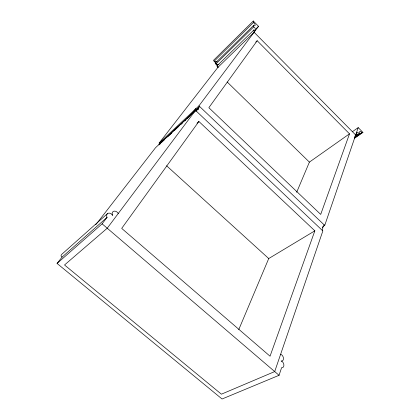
<?xml version="1.0" encoding="UTF-8"?>
<svg xmlns="http://www.w3.org/2000/svg" width="420" height="420" viewBox="0 0 420 420"><rect width="100%" height="100%" fill="white"/><g stroke="black" fill="none" stroke-linecap="round" stroke-linejoin="round"><path stroke-width="0.63" d="M118.261 213.502A3.743 2.867 46.5 0 0 113.705 211.26A3.743 2.867 46.5 0 0 112.633 215.439A3.659 2.83 46 0 0 108.155 213.255A3.659 2.83 46 0 0 107.079 217.35L62.076 257.108L57.062 263.44L222.054 399L279.058 375.302L281.626 367.61A3.497 2.326 68.2 0 0 283.878 364.922A3.497 2.326 68.2 0 0 281.132 361.001A3.581 2.378 67.6 0 0 283.447 358.281A3.581 2.378 67.6 0 0 280.628 354.265M322.25 230.354L322.812 228.716A1.748 0.992 58.3 0 1 322.544 227.194A1.748 0.992 58.3 0 1 323.468 226.805L324.14 224.847M323.059 226.417L324.733 225.409L358.207 127.617L362.938 132.426L354.391 138.359M314.848 230.822L270.044 356.207L121.695 228.396L198.896 121.475L314.848 230.822L268.727 258.552L238.76 329.611M349.503 133.838L320.712 214.415L208.845 107.698L257.192 40.735L349.503 133.838L309.398 162.115L296.667 192.297M196.214 111.032L197.222 109.683A1.864 1.124 47.3 0 0 198.398 108.108L199.605 106.491L160.214 143.252L158.949 144.895L160.85 143.12M195.536 110.392L107.231 228.218L64.528 264.983L221.398 394.186L274.701 371.574L322.849 230.921L195.536 110.392L155.542 147.714L95.765 224.737M160.083 143.992L159.117 143.105L198.938 105.856L258.536 26.334L253.286 21L213.476 60.37L215.492 62.706M191.205 114.644L195.909 108.397M57.062 263.44L102.118 223.839L107.079 217.35M159.117 143.105L217.896 67.373L254.095 32.261L253.927 29.915A2.279 1.103 47.9 0 0 255.544 29.437A2.279 1.103 47.9 0 0 253.706 26.875L253.607 25.457A2.189 1.055 47.8 0 0 255.161 25.016A2.189 1.055 47.8 0 0 253.402 22.554L253.286 21M253.402 22.554L214.084 61.331L217.119 61.819M217.649 65.846L215.219 63.131L253.607 25.457M253.706 26.875L215.775 64.013L218.946 64.528M217.896 67.373L216.967 65.903L253.927 29.915M256.211 28.597L258.536 26.334M255.764 42.095L257.192 40.735M161.8 142.233L164.651 139.577M167.501 136.915L171.78 132.93M174.631 130.268L178.909 126.278M180.81 124.509L182.71 122.735M184.616 120.96L186.039 119.632M186.989 118.745L189.84 116.088M193.168 112.985L198.398 108.108M195.793 111.011L197.222 109.683M196.964 123.228L198.896 121.475M107.504 213.602L61.845 254.252L61.063 255.418L61.11 256.027L62.076 257.108M352.333 131.759L358.207 127.617M355.079 135.933L357.205 134.447A2.137 1.008 54.5 0 1 357.063 132.305A2.137 1.008 54.5 0 1 359.163 133.76L360.077 133.434A2.047 0.961 54.5 0 1 359.935 131.381A2.047 0.961 54.5 0 1 361.94 132.778L362.938 132.426M354.9 136.726L359.163 133.76M354.748 137.141L360.077 133.434M354.469 137.965L361.94 132.778M322.35 227.477L323.468 226.805M357.205 134.447L355.682 134.988L254.095 32.261M102.118 223.839L279.058 375.302M166.598 165.774L268.727 258.552M198.938 105.856L324.733 225.409M227.173 81.989L309.398 162.115M214.877 61.74L215.812 62.654M215.219 63.131L217.56 65.42M216.967 65.903L218.374 67.279"/></g></svg>
